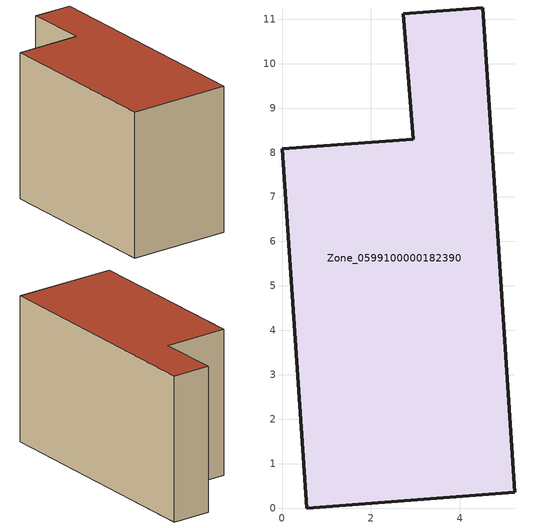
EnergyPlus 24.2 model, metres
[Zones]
Zone_0599100000182390
 floor ground (C_G): 5.24,0.35 0.55,0 0,8.08 2.95,8.3 2.73,11.12 4.52,11.25 z0
 wall outside (C_F): 0.55,0 5.24,0.35 4.52,11.25 2.73,11.12 2.95,8.3 0,8.08 0.55,0 z0:6.66
 roof outside (C_R): 0,8.08 0.55,0 5.24,0.35 4.52,11.25 2.73,11.12 2.95,8.3 z6.66
[BUILDING]
Pand.0599100000182390: North Axis=0; Terrain=City; Loads Convergence Tolerance Value=0.04; Temperature Convergence Tolerance Value=0.4; Solar Distribution=FullExterior; Maximum Number of Warmup Days=25; Minimum Number of Warmup Days=1
[Site:Location]
Rotterdam.The.Hague.AP_ZH_NLD Design_Conditions: Latitude=51.96; Longitude=4.45; Time Zone=1; Elevation=-4.5
[SITE:GROUNDTEMPERATURE:BUILDINGSURFACE]
18, 18, 18, 18, 18, 18, 18, 18, 18, 18, 18, 18
[MATERIAL] Thermal Absorptance=0.9; Solar Absorptance=0.7; Visible Absorptance=0.7
Name | Roughness | Thickness | Conductivity | Density | Specific Heat
G.TI.1946 | MediumSmooth | 0.15 | 1 | 540 | 1210
F.TI.1946 | Rough | 0.3 | 0.857143 | 1920 | 840
R.TI.1946 | MediumRough | 0.2 | 0.1 | 1500 | 1000
[CONSTRUCTION]
C_G: G.TI.1946
C_F: F.TI.1946
C_R: R.TI.1946
[ZONE]
Zone_0599100000182390: Type=1; Multiplier=1; Ceiling Height=Autocalculate; Volume=Autocalculate; Floor Area=autocalculate; Part of Total Floor Area=Yes
[ZONEINFILTRATION:DESIGNFLOWRATE]
Infil_Zone_0599100000182390: Zone or ZoneList or Space or SpaceList=Zone_0599100000182390; Schedule=AlwaysOn; Design Flow Rate Calculation Method=Flow/Area; Flow Rate per Floor Area=0.003; Constant Term Coefficient=1; Temperature Term Coefficient=0; Velocity Term Coefficient=0; Velocity Squared Term Coefficient=0
[HVACTEMPLATE:ZONE:IDEALLOADSAIRSYSTEM]
Zone_0599100000182390: Maximum Heating Supply Air Temperature=50; Minimum Cooling Supply Air Temperature=13; Maximum Heating Supply Air Humidity Ratio=0.0156; Minimum Cooling Supply Air Humidity Ratio=0.0077; Heating Limit=NoLimit; Cooling Limit=NoLimit; Dehumidification Control Type=ConstantSensibleHeatRatio; Cooling Sensible Heat Ratio=0.7; Dehumidification Setpoint=60; Humidification Control Type=None; Humidification Setpoint=30; Outdoor Air Method=None; Outdoor Air Flow Rate per Person=0.00944; Outdoor Air Flow Rate per Zone Floor Area=0; Outdoor Air Flow Rate per Zone=0; Demand Controlled Ventilation Type=None; Outdoor Air Economizer Type=NoEconomizer; Heat Recovery Type=None; Sensible Heat Recovery Effectiveness=0.7; Latent Heat Recovery Effectiveness=0.65
[ZONECONTROL:THERMOSTAT]
ThermostatControl_Zone_0599100000182390: Zone or ZoneList=Zone_0599100000182390; Control Type Schedule=DualSetpointControlType; Control 1=Thermostat_Zone_0599100000182390; Temperature Difference Between Cutout And Setpoint=0
[THERMOSTATSETPOINT:DUALSETPOINT]
Thermostat_Zone_0599100000182390: Heating Setpoint Temperature Schedule=HeatingSetpoint_Zone_0599100000182390; Cooling Setpoint Temperature Schedule=CoolingSetpoint_Zone_0599100000182390
[SCHEDULE:COMPACT]
HeatingSetpoint_Zone_0599100000182390: Through: 12/31, For: AllDays, Until: 24:00, 21
CoolingSetpoint_Zone_0599100000182390: Through: 12/31, For: AllDays, Until: 24:00, 24
DualSetpointControlType: Through: 12/31, For: AllDays, Until: 24:00, 4
AlwaysOn: Through: 12/31, For: AllDays, Until: 24:00, 1
